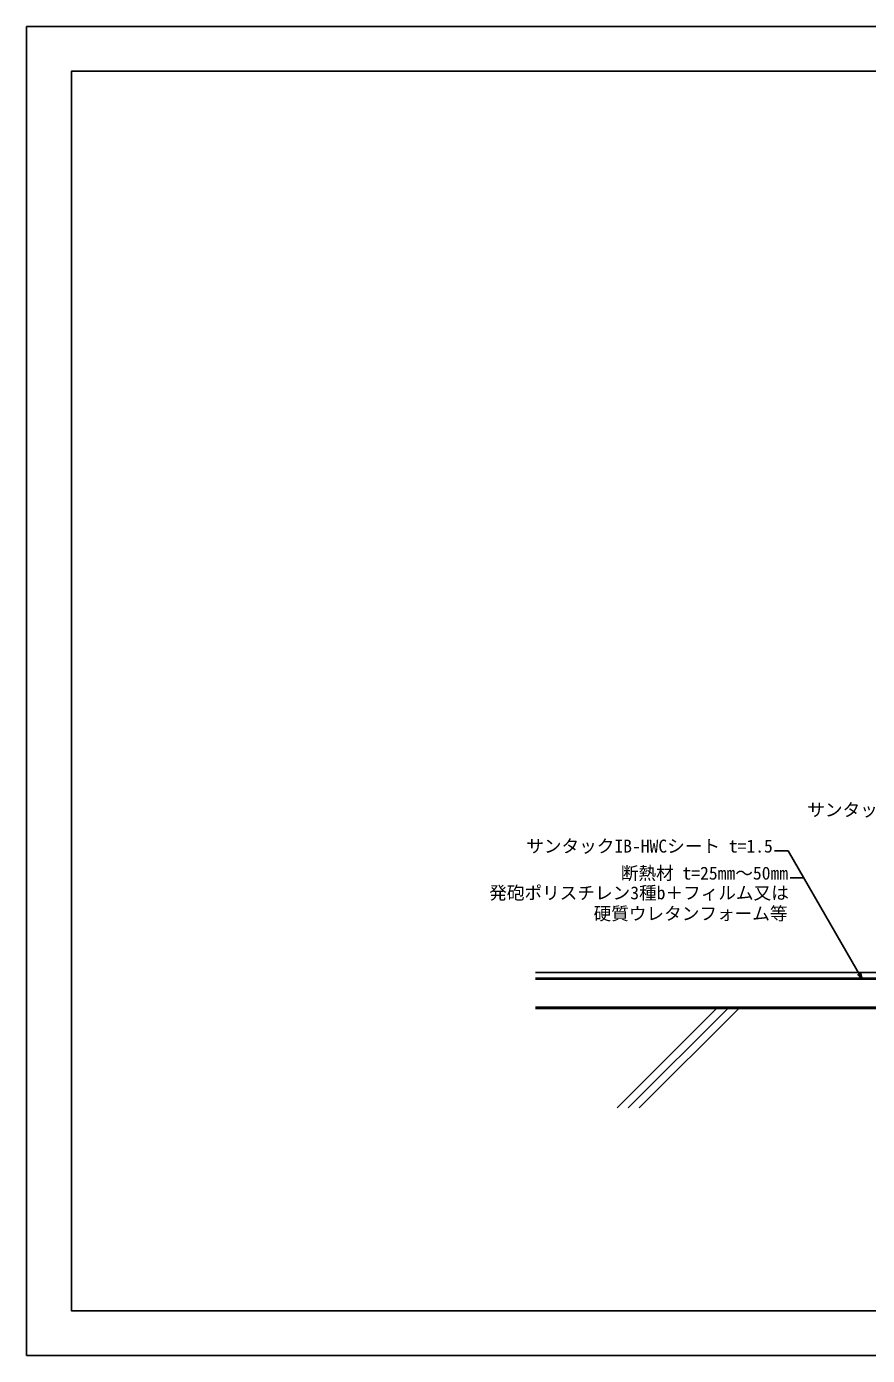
# Model space of a CAD drawing. Units: millimetres on the paper, with parts at other scales. Extents: x -210 to 1470, y -148 to 1040.
# Drawn here: x -210 to 542, y -148 to 1040 of the extents above; entities that cross this region are included whole.
import ezdxf
from ezdxf.enums import TextEntityAlignment as Align

# ---------------------------------------------------------------- set-up
doc = ezdxf.new("R2010")
doc.units = ezdxf.units.MM
for name, color, linetype in [('0-1_IBｼｰﾄ', 7, 'Continuous'), ('0-7_図面枠', 7, 'Continuous'), ('0-8_寸法線', 7, 'Continuous'), ('0-9_文字', 5, 'Continuous'), ('0-A_断熱材', 2, 'Continuous'), ('0-E_躯体', 7, 'Continuous'), ('0-F_輪郭線', 2, 'Continuous')]:
    doc.layers.add(name, color=color, linetype=linetype)
doc.styles.add('MS Gothic', font='')
doc.styles.get('MS Gothic').set_extended_font_data('MS Gothic')

msp = doc.modelspace()

# ---------------------------------------------------------------- linework, layer by layer
at = {"layer": '0-1_IBｼｰﾄ'}
for p, q in [((689.921, 193.766), (244.857, 193.766)), ((691.261, 188.766), (244.857, 188.766))]:
    msp.add_line(p, q, dxfattribs=at)
at = {"layer": '0-7_図面枠'}
msp.add_lwpolyline([(1470, -148.5), (1470, 1039.5), (-210, 1039.5), (-210, -148.5)], close=True, dxfattribs=at)
at = {"layer": '0-8_寸法線'}
msp.add_line((484.395, 278.593), (472.395, 278.593), dxfattribs=at)
for points in [[(536.833, 187.766), (470.539, 302.593), (458.539, 302.593)], [(532.591, 192.009), (536.833, 187.766), (535.28, 193.562)]]:
    msp.add_lwpolyline(points, dxfattribs=at)
at = {"layer": '0-A_断熱材'}
for p, q in [((763.857, 187.766), (244.857, 187.766)), ((763.857, 162.766), (244.857, 162.766))]:
    msp.add_line(p, q, dxfattribs=at)
at = {"layer": '0-E_躯体'}
for p, q in [((764.857, 161.766), (244.857, 161.766)), ((406.76, 161.766), (317.805, 72.811)), ((416.66, 161.766), (327.705, 72.811)), ((426.559, 161.766), (337.604, 72.811))]:
    msp.add_line(p, q, dxfattribs=at)
at = {"layer": '0-F_輪郭線'}
msp.add_lwpolyline([(1430, 999.5), (-170, 999.5), (-170, -108.5), (1430, -108.5)], close=True, dxfattribs=at)

# ---------------------------------------------------------------- texts
at = {"layer": '0-9_文字', "color": 7, "style": 'MS Gothic'}
for s, p in [('サンタックIB-HWCシート t=1.5', (487.77, 330.033)), ('サンタックIB-HWCシート t=1.5', (236.597, 297.597)), ('断熱材 t=25㎜～50㎜', (321.113, 273.414)), ('発砲ポリスチレン3種b＋フィルム又は', (203.489, 255.793)), ('硬質ウレタンフォーム等', (296.809, 237.293))]:
    msp.add_text(s, height=11.55, dxfattribs=at).set_placement(p, align=Align.BOTTOM_LEFT)

doc.saveas('drawing.dxf')
